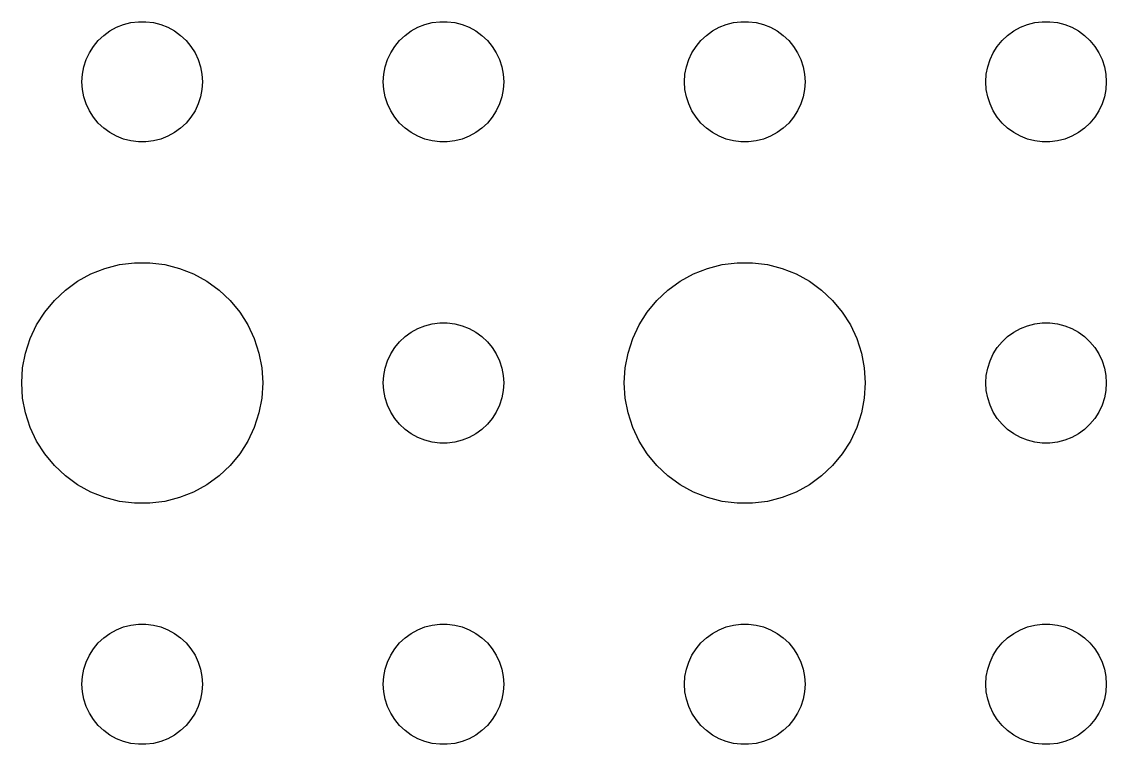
# Model space of a CAD drawing. Header units: metres. Extents: x -104 to 104, y -104 to 104.
# Drawn here: x -55.5 to -28.5, y -76.5 to -58.5 of the extents above; entities that cross this region are included whole.
import ezdxf

# ---------------------------------------------------------------- set-up
doc = ezdxf.new("R2010")
doc.units = ezdxf.units.M

msp = doc.modelspace()

# ---------------------------------------------------------------- linework, layer by layer
for p, q in [((-53.1387, -58.6428), (-52.9635, -58.5734)), ((-52.9635, -58.5734), (-52.7811, -58.5266)), ((-52.7811, -58.5266), (-52.5942, -58.503)), ((-52.5942, -58.503), (-52.4058, -58.503)), ((-52.4058, -58.503), (-52.2189, -58.5266)), ((-52.2189, -58.5266), (-52.0365, -58.5734)), ((-52.0365, -58.5734), (-51.8613, -58.6428)), ((-45.6387, -58.6428), (-45.4635, -58.5734)), ((-45.4635, -58.5734), (-45.2811, -58.5266)), ((-45.2811, -58.5266), (-45.0942, -58.503)), ((-45.0942, -58.503), (-44.9058, -58.503)), ((-44.9058, -58.503), (-44.7189, -58.5266)), ((-44.7189, -58.5266), (-44.5365, -58.5734)), ((-44.5365, -58.5734), (-44.3613, -58.6428)), ((-38.1387, -58.6428), (-37.9635, -58.5734)), ((-37.9635, -58.5734), (-37.7811, -58.5266)), ((-37.7811, -58.5266), (-37.5942, -58.503)), ((-37.5942, -58.503), (-37.4058, -58.503)), ((-37.4058, -58.503), (-37.2189, -58.5266)), ((-37.2189, -58.5266), (-37.0365, -58.5734)), ((-37.0365, -58.5734), (-36.8613, -58.6428)), ((-30.6387, -58.6428), (-30.4635, -58.5734)), ((-30.4635, -58.5734), (-30.2811, -58.5266)), ((-30.2811, -58.5266), (-30.0942, -58.503)), ((-30.0942, -58.503), (-29.9058, -58.503)), ((-29.9058, -58.503), (-29.7189, -58.5266)), ((-29.7189, -58.5266), (-29.5365, -58.5734)), ((-29.5365, -58.5734), (-29.3613, -58.6428)), ((-53.5934, -58.9732), (-53.4561, -58.8442)), ((-53.4561, -58.8442), (-53.3037, -58.7335)), ((-53.3037, -58.7335), (-53.1387, -58.6428)), ((-51.8613, -58.6428), (-51.6963, -58.7335)), ((-51.6963, -58.7335), (-51.5439, -58.8442)), ((-51.5439, -58.8442), (-51.4065, -58.9732)), ((-46.0934, -58.9732), (-45.9561, -58.8442)), ((-45.9561, -58.8442), (-45.8037, -58.7335)), ((-45.8037, -58.7335), (-45.6387, -58.6428)), ((-44.3613, -58.6428), (-44.1963, -58.7335)), ((-44.1963, -58.7335), (-44.0439, -58.8442)), ((-44.0439, -58.8442), (-43.9065, -58.9732)), ((-38.5934, -58.9732), (-38.4561, -58.8442)), ((-38.4561, -58.8442), (-38.3037, -58.7335)), ((-38.3037, -58.7335), (-38.1387, -58.6428)), ((-36.8613, -58.6428), (-36.6963, -58.7335)), ((-36.6963, -58.7335), (-36.5439, -58.8442)), ((-36.5439, -58.8442), (-36.4065, -58.9732)), ((-31.0934, -58.9732), (-30.9561, -58.8442)), ((-30.9561, -58.8442), (-30.8037, -58.7335)), ((-30.8037, -58.7335), (-30.6387, -58.6428)), ((-29.3613, -58.6428), (-29.1963, -58.7335)), ((-29.1963, -58.7335), (-29.0439, -58.8442)), ((-29.0439, -58.8442), (-28.9065, -58.9732)), ((-53.8145, -59.2774), (-53.7135, -59.1183)), ((-53.7135, -59.1183), (-53.5934, -58.9732)), ((-51.4065, -58.9732), (-51.2865, -59.1183)), ((-51.2865, -59.1183), (-51.1855, -59.2774)), ((-46.3145, -59.2774), (-46.2135, -59.1183)), ((-46.2135, -59.1183), (-46.0934, -58.9732)), ((-43.9065, -58.9732), (-43.7865, -59.1183)), ((-43.7865, -59.1183), (-43.6855, -59.2774)), ((-38.8145, -59.2774), (-38.7135, -59.1183)), ((-38.7135, -59.1183), (-38.5934, -58.9732)), ((-36.4065, -58.9732), (-36.2865, -59.1183)), ((-36.2865, -59.1183), (-36.1855, -59.2774)), ((-31.3145, -59.2774), (-31.2135, -59.1183)), ((-31.2135, -59.1183), (-31.0934, -58.9732)), ((-28.9065, -58.9732), (-28.7865, -59.1183)), ((-28.7865, -59.1183), (-28.6855, -59.2774)), ((-53.8947, -59.4478), (-53.8145, -59.2774)), ((-51.1855, -59.2774), (-51.1053, -59.4478)), ((-46.3947, -59.4478), (-46.3145, -59.2774)), ((-43.6855, -59.2774), (-43.6053, -59.4478)), ((-38.8947, -59.4478), (-38.8145, -59.2774)), ((-36.1855, -59.2774), (-36.1053, -59.4478)), ((-31.3947, -59.4478), (-31.3145, -59.2774)), ((-28.6855, -59.2774), (-28.6053, -59.4478)), ((-53.9882, -59.812), (-53.9529, -59.627)), ((-53.9529, -59.627), (-53.8947, -59.4478)), ((-51.1053, -59.4478), (-51.0471, -59.627)), ((-51.0471, -59.627), (-51.0118, -59.812)), ((-46.4882, -59.812), (-46.4529, -59.627)), ((-46.4529, -59.627), (-46.3947, -59.4478)), ((-43.6053, -59.4478), (-43.5471, -59.627)), ((-43.5471, -59.627), (-43.5118, -59.812)), ((-38.9882, -59.812), (-38.9529, -59.627)), ((-38.9529, -59.627), (-38.8947, -59.4478)), ((-36.1053, -59.4478), (-36.0471, -59.627)), ((-36.0471, -59.627), (-36.0118, -59.812)), ((-31.4882, -59.812), (-31.4529, -59.627)), ((-31.4529, -59.627), (-31.3947, -59.4478)), ((-28.6053, -59.4478), (-28.5471, -59.627)), ((-28.5471, -59.627), (-28.5118, -59.812)), ((-54, -60), (-53.9882, -59.812)), ((-51.0118, -59.812), (-51, -60)), ((-46.5, -60), (-46.4882, -59.812)), ((-43.5118, -59.812), (-43.5, -60)), ((-39, -60), (-38.9882, -59.812)), ((-36.0118, -59.812), (-36, -60)), ((-31.5, -60), (-31.4882, -59.812)), ((-28.5118, -59.812), (-28.5, -60)), ((-53.9882, -60.188), (-54, -60)), ((-53.9529, -60.373), (-53.9882, -60.188)), ((-51.0118, -60.188), (-51.0471, -60.373)), ((-51, -60), (-51.0118, -60.188)), ((-46.4882, -60.188), (-46.5, -60)), ((-46.4529, -60.373), (-46.4882, -60.188)), ((-43.5118, -60.188), (-43.5471, -60.373)), ((-43.5, -60), (-43.5118, -60.188)), ((-38.9882, -60.188), (-39, -60)), ((-38.9529, -60.373), (-38.9882, -60.188)), ((-36.0118, -60.188), (-36.0471, -60.373)), ((-36, -60), (-36.0118, -60.188)), ((-31.4882, -60.188), (-31.5, -60)), ((-31.4529, -60.373), (-31.4882, -60.188)), ((-28.5118, -60.188), (-28.5471, -60.373)), ((-28.5, -60), (-28.5118, -60.188)), ((-53.8947, -60.5522), (-53.9529, -60.373)), ((-51.0471, -60.373), (-51.1053, -60.5522)), ((-46.3947, -60.5522), (-46.4529, -60.373)), ((-43.5471, -60.373), (-43.6053, -60.5522)), ((-38.8947, -60.5522), (-38.9529, -60.373)), ((-36.0471, -60.373), (-36.1053, -60.5522)), ((-31.3947, -60.5522), (-31.4529, -60.373)), ((-28.5471, -60.373), (-28.6053, -60.5522)), ((-53.8145, -60.7226), (-53.8947, -60.5522)), ((-53.7135, -60.8817), (-53.8145, -60.7226)), ((-51.1855, -60.7226), (-51.2865, -60.8817)), ((-51.1053, -60.5522), (-51.1855, -60.7226)), ((-46.3145, -60.7226), (-46.3947, -60.5522)), ((-46.2135, -60.8817), (-46.3145, -60.7226)), ((-43.6855, -60.7226), (-43.7865, -60.8817)), ((-43.6053, -60.5522), (-43.6855, -60.7226)), ((-38.8145, -60.7226), (-38.8947, -60.5522)), ((-38.7135, -60.8817), (-38.8145, -60.7226)), ((-36.1855, -60.7226), (-36.2865, -60.8817)), ((-36.1053, -60.5522), (-36.1855, -60.7226)), ((-31.3145, -60.7226), (-31.3947, -60.5522)), ((-31.2135, -60.8817), (-31.3145, -60.7226)), ((-28.6855, -60.7226), (-28.7865, -60.8817)), ((-28.6053, -60.5522), (-28.6855, -60.7226)), ((-53.5934, -61.0268), (-53.7135, -60.8817)), ((-51.2865, -60.8817), (-51.4065, -61.0268)), ((-46.0934, -61.0268), (-46.2135, -60.8817)), ((-43.7865, -60.8817), (-43.9065, -61.0268)), ((-38.5934, -61.0268), (-38.7135, -60.8817)), ((-36.2865, -60.8817), (-36.4065, -61.0268)), ((-31.0934, -61.0268), (-31.2135, -60.8817)), ((-28.7865, -60.8817), (-28.9065, -61.0268)), ((-53.4561, -61.1558), (-53.5934, -61.0268)), ((-53.3037, -61.2665), (-53.4561, -61.1558)), ((-53.1387, -61.3572), (-53.3037, -61.2665)), ((-51.6963, -61.2665), (-51.8613, -61.3572)), ((-51.5439, -61.1558), (-51.6963, -61.2665)), ((-51.4065, -61.0268), (-51.5439, -61.1558)), ((-45.9561, -61.1558), (-46.0934, -61.0268)), ((-45.8037, -61.2665), (-45.9561, -61.1558)), ((-45.6387, -61.3572), (-45.8037, -61.2665)), ((-44.1963, -61.2665), (-44.3613, -61.3572)), ((-44.0439, -61.1558), (-44.1963, -61.2665)), ((-43.9065, -61.0268), (-44.0439, -61.1558)), ((-38.4561, -61.1558), (-38.5934, -61.0268)), ((-38.3037, -61.2665), (-38.4561, -61.1558)), ((-38.1387, -61.3572), (-38.3037, -61.2665)), ((-36.6963, -61.2665), (-36.8613, -61.3572)), ((-36.5439, -61.1558), (-36.6963, -61.2665)), ((-36.4065, -61.0268), (-36.5439, -61.1558)), ((-30.9561, -61.1558), (-31.0934, -61.0268)), ((-30.8037, -61.2665), (-30.9561, -61.1558)), ((-30.6387, -61.3572), (-30.8037, -61.2665)), ((-29.1963, -61.2665), (-29.3613, -61.3572)), ((-29.0439, -61.1558), (-29.1963, -61.2665)), ((-28.9065, -61.0268), (-29.0439, -61.1558)), ((-52.9635, -61.4266), (-53.1387, -61.3572)), ((-52.7811, -61.4734), (-52.9635, -61.4266)), ((-52.5942, -61.497), (-52.7811, -61.4734)), ((-52.4058, -61.497), (-52.5942, -61.497)), ((-52.2189, -61.4734), (-52.4058, -61.497)), ((-52.0365, -61.4266), (-52.2189, -61.4734)), ((-51.8613, -61.3572), (-52.0365, -61.4266)), ((-45.4635, -61.4266), (-45.6387, -61.3572)), ((-45.2811, -61.4734), (-45.4635, -61.4266)), ((-45.0942, -61.497), (-45.2811, -61.4734)), ((-44.9058, -61.497), (-45.0942, -61.497)), ((-44.7189, -61.4734), (-44.9058, -61.497)), ((-44.5365, -61.4266), (-44.7189, -61.4734)), ((-44.3613, -61.3572), (-44.5365, -61.4266)), ((-37.9635, -61.4266), (-38.1387, -61.3572)), ((-37.7811, -61.4734), (-37.9635, -61.4266)), ((-37.5942, -61.497), (-37.7811, -61.4734)), ((-37.4058, -61.497), (-37.5942, -61.497)), ((-37.2189, -61.4734), (-37.4058, -61.497)), ((-37.0365, -61.4266), (-37.2189, -61.4734)), ((-36.8613, -61.3572), (-37.0365, -61.4266)), ((-30.4635, -61.4266), (-30.6387, -61.3572)), ((-30.2811, -61.4734), (-30.4635, -61.4266)), ((-30.0942, -61.497), (-30.2811, -61.4734)), ((-29.9058, -61.497), (-30.0942, -61.497)), ((-29.7189, -61.4734), (-29.9058, -61.497)), ((-29.5365, -61.4266), (-29.7189, -61.4734)), ((-29.3613, -61.3572), (-29.5365, -61.4266)), ((-53.0621, -64.5531), (-52.6884, -64.5059)), ((-52.6884, -64.5059), (-52.3116, -64.5059)), ((-52.3116, -64.5059), (-51.9379, -64.5531)), ((-38.0621, -64.5531), (-37.6884, -64.5059)), ((-37.6884, -64.5059), (-37.3116, -64.5059)), ((-37.3116, -64.5059), (-36.9379, -64.5531)), ((-54.1075, -64.967), (-53.7773, -64.7855)), ((-53.7773, -64.7855), (-53.427, -64.6468)), ((-53.427, -64.6468), (-53.0621, -64.5531)), ((-51.9379, -64.5531), (-51.5729, -64.6468)), ((-51.5729, -64.6468), (-51.2227, -64.7855)), ((-51.2227, -64.7855), (-50.8925, -64.967)), ((-39.1075, -64.967), (-38.7773, -64.7855)), ((-38.7773, -64.7855), (-38.427, -64.6468)), ((-38.427, -64.6468), (-38.0621, -64.5531)), ((-36.9379, -64.5531), (-36.5729, -64.6468)), ((-36.5729, -64.6468), (-36.2227, -64.7855)), ((-36.2227, -64.7855), (-35.8925, -64.967)), ((-54.4123, -65.1885), (-54.1075, -64.967)), ((-50.8925, -64.967), (-50.5877, -65.1885)), ((-39.4123, -65.1885), (-39.1075, -64.967)), ((-35.8925, -64.967), (-35.5877, -65.1885)), ((-54.6869, -65.4464), (-54.4123, -65.1885)), ((-50.5877, -65.1885), (-50.3131, -65.4464)), ((-39.6869, -65.4464), (-39.4123, -65.1885)), ((-35.5877, -65.1885), (-35.3131, -65.4464)), ((-54.927, -65.7366), (-54.6869, -65.4464)), ((-50.3131, -65.4464), (-50.0729, -65.7366)), ((-39.927, -65.7366), (-39.6869, -65.4464)), ((-35.3131, -65.4464), (-35.0729, -65.7366)), ((-55.1289, -66.0547), (-54.927, -65.7366)), ((-50.0729, -65.7366), (-49.8711, -66.0547)), ((-40.1289, -66.0547), (-39.927, -65.7366)), ((-35.0729, -65.7366), (-34.8711, -66.0547)), ((-55.2893, -66.3956), (-55.1289, -66.0547)), ((-49.8711, -66.0547), (-49.7107, -66.3956)), ((-45.8037, -66.2335), (-45.6387, -66.1428)), ((-45.6387, -66.1428), (-45.4635, -66.0734)), ((-45.4635, -66.0734), (-45.2811, -66.0266)), ((-45.2811, -66.0266), (-45.0942, -66.003)), ((-45.0942, -66.003), (-44.9058, -66.003)), ((-44.9058, -66.003), (-44.7189, -66.0266)), ((-44.7189, -66.0266), (-44.5365, -66.0734)), ((-44.5365, -66.0734), (-44.3613, -66.1428)), ((-44.3613, -66.1428), (-44.1963, -66.2335)), ((-40.2893, -66.3956), (-40.1289, -66.0547)), ((-34.8711, -66.0547), (-34.7107, -66.3956)), ((-30.8037, -66.2335), (-30.6387, -66.1428)), ((-30.6387, -66.1428), (-30.4635, -66.0734)), ((-30.4635, -66.0734), (-30.2811, -66.0266)), ((-30.2811, -66.0266), (-30.0942, -66.003)), ((-30.0942, -66.003), (-29.9058, -66.003)), ((-29.9058, -66.003), (-29.7189, -66.0266)), ((-29.7189, -66.0266), (-29.5365, -66.0734)), ((-29.5365, -66.0734), (-29.3613, -66.1428)), ((-29.3613, -66.1428), (-29.1963, -66.2335)), ((-55.4057, -66.7539), (-55.2893, -66.3956)), ((-49.7107, -66.3956), (-49.5942, -66.7539)), ((-46.0934, -66.4732), (-45.9561, -66.3442)), ((-45.9561, -66.3442), (-45.8037, -66.2335)), ((-44.1963, -66.2335), (-44.0439, -66.3442)), ((-44.0439, -66.3442), (-43.9065, -66.4732)), ((-40.4057, -66.7539), (-40.2893, -66.3956)), ((-34.7107, -66.3956), (-34.5942, -66.7539)), ((-31.0934, -66.4732), (-30.9561, -66.3442)), ((-30.9561, -66.3442), (-30.8037, -66.2335)), ((-29.1963, -66.2335), (-29.0439, -66.3442)), ((-29.0439, -66.3442), (-28.9065, -66.4732)), ((-46.3145, -66.7774), (-46.2135, -66.6183)), ((-46.2135, -66.6183), (-46.0934, -66.4732)), ((-43.9065, -66.4732), (-43.7865, -66.6183)), ((-43.7865, -66.6183), (-43.6855, -66.7774)), ((-31.3145, -66.7774), (-31.2135, -66.6183)), ((-31.2135, -66.6183), (-31.0934, -66.4732)), ((-28.9065, -66.4732), (-28.7865, -66.6183)), ((-28.7865, -66.6183), (-28.6855, -66.7774)), ((-55.4763, -67.124), (-55.4057, -66.7539)), ((-49.5942, -66.7539), (-49.5237, -67.124)), ((-46.4529, -67.127), (-46.3947, -66.9478)), ((-46.3947, -66.9478), (-46.3145, -66.7774)), ((-43.6855, -66.7774), (-43.6053, -66.9478)), ((-43.6053, -66.9478), (-43.5471, -67.127)), ((-40.4763, -67.124), (-40.4057, -66.7539)), ((-34.5942, -66.7539), (-34.5237, -67.124)), ((-31.4529, -67.127), (-31.3947, -66.9478)), ((-31.3947, -66.9478), (-31.3145, -66.7774)), ((-28.6855, -66.7774), (-28.6053, -66.9478)), ((-28.6053, -66.9478), (-28.5471, -67.127)), ((-55.5, -67.5), (-55.4763, -67.124)), ((-49.5237, -67.124), (-49.5, -67.5)), ((-46.4882, -67.312), (-46.4529, -67.127)), ((-43.5471, -67.127), (-43.5118, -67.312)), ((-40.5, -67.5), (-40.4763, -67.124)), ((-34.5237, -67.124), (-34.5, -67.5)), ((-31.4882, -67.312), (-31.4529, -67.127)), ((-28.5471, -67.127), (-28.5118, -67.312)), ((-55.4763, -67.876), (-55.5, -67.5)), ((-49.5, -67.5), (-49.5237, -67.876)), ((-46.5, -67.5), (-46.4882, -67.312)), ((-46.4882, -67.688), (-46.5, -67.5)), ((-43.5118, -67.312), (-43.5, -67.5)), ((-43.5, -67.5), (-43.5118, -67.688)), ((-40.4763, -67.876), (-40.5, -67.5)), ((-34.5, -67.5), (-34.5237, -67.876)), ((-31.5, -67.5), (-31.4882, -67.312)), ((-31.4882, -67.688), (-31.5, -67.5)), ((-28.5118, -67.312), (-28.5, -67.5)), ((-28.5, -67.5), (-28.5118, -67.688)), ((-46.4529, -67.873), (-46.4882, -67.688)), ((-43.5118, -67.688), (-43.5471, -67.873)), ((-31.4529, -67.873), (-31.4882, -67.688)), ((-28.5118, -67.688), (-28.5471, -67.873)), ((-55.4057, -68.2461), (-55.4763, -67.876)), ((-49.5237, -67.876), (-49.5942, -68.2461)), ((-46.3947, -68.0522), (-46.4529, -67.873)), ((-43.5471, -67.873), (-43.6053, -68.0522)), ((-40.4057, -68.2461), (-40.4763, -67.876)), ((-34.5237, -67.876), (-34.5942, -68.2461)), ((-31.3947, -68.0522), (-31.4529, -67.873)), ((-28.5471, -67.873), (-28.6053, -68.0522)), ((-55.2893, -68.6044), (-55.4057, -68.2461)), ((-49.5942, -68.2461), (-49.7107, -68.6044)), ((-46.3145, -68.2226), (-46.3947, -68.0522)), ((-46.2135, -68.3817), (-46.3145, -68.2226)), ((-43.6855, -68.2226), (-43.7865, -68.3817)), ((-43.6053, -68.0522), (-43.6855, -68.2226)), ((-40.2893, -68.6044), (-40.4057, -68.2461)), ((-34.5942, -68.2461), (-34.7107, -68.6044)), ((-31.3145, -68.2226), (-31.3947, -68.0522)), ((-31.2135, -68.3817), (-31.3145, -68.2226)), ((-28.6855, -68.2226), (-28.7865, -68.3817)), ((-28.6053, -68.0522), (-28.6855, -68.2226)), ((-46.0934, -68.5268), (-46.2135, -68.3817)), ((-45.9561, -68.6558), (-46.0934, -68.5268)), ((-43.9065, -68.5268), (-44.0439, -68.6558)), ((-43.7865, -68.3817), (-43.9065, -68.5268)), ((-31.0934, -68.5268), (-31.2135, -68.3817)), ((-30.9561, -68.6558), (-31.0934, -68.5268)), ((-28.9065, -68.5268), (-29.0439, -68.6558)), ((-28.7865, -68.3817), (-28.9065, -68.5268)), ((-55.1289, -68.9453), (-55.2893, -68.6044)), ((-49.7107, -68.6044), (-49.8711, -68.9453)), ((-45.8037, -68.7665), (-45.9561, -68.6558)), ((-45.6387, -68.8572), (-45.8037, -68.7665)), ((-44.1963, -68.7665), (-44.3613, -68.8572)), ((-44.0439, -68.6558), (-44.1963, -68.7665)), ((-40.1289, -68.9453), (-40.2893, -68.6044)), ((-34.7107, -68.6044), (-34.8711, -68.9453)), ((-30.8037, -68.7665), (-30.9561, -68.6558)), ((-30.6387, -68.8572), (-30.8037, -68.7665)), ((-29.1963, -68.7665), (-29.3613, -68.8572)), ((-29.0439, -68.6558), (-29.1963, -68.7665)), ((-54.927, -69.2634), (-55.1289, -68.9453)), ((-49.8711, -68.9453), (-50.0729, -69.2634)), ((-45.4635, -68.9266), (-45.6387, -68.8572)), ((-45.2811, -68.9734), (-45.4635, -68.9266)), ((-45.0942, -68.997), (-45.2811, -68.9734)), ((-44.9058, -68.997), (-45.0942, -68.997)), ((-44.7189, -68.9734), (-44.9058, -68.997)), ((-44.5365, -68.9266), (-44.7189, -68.9734)), ((-44.3613, -68.8572), (-44.5365, -68.9266)), ((-39.927, -69.2634), (-40.1289, -68.9453)), ((-34.8711, -68.9453), (-35.0729, -69.2634)), ((-30.4635, -68.9266), (-30.6387, -68.8572)), ((-30.2811, -68.9734), (-30.4635, -68.9266)), ((-30.0942, -68.997), (-30.2811, -68.9734)), ((-29.9058, -68.997), (-30.0942, -68.997)), ((-29.7189, -68.9734), (-29.9058, -68.997)), ((-29.5365, -68.9266), (-29.7189, -68.9734)), ((-29.3613, -68.8572), (-29.5365, -68.9266)), ((-54.6869, -69.5536), (-54.927, -69.2634)), ((-50.0729, -69.2634), (-50.3131, -69.5536)), ((-39.6869, -69.5536), (-39.927, -69.2634)), ((-35.0729, -69.2634), (-35.3131, -69.5536)), ((-54.4123, -69.8115), (-54.6869, -69.5536)), ((-50.3131, -69.5536), (-50.5877, -69.8115)), ((-39.4123, -69.8115), (-39.6869, -69.5536)), ((-35.3131, -69.5536), (-35.5877, -69.8115)), ((-54.1075, -70.033), (-54.4123, -69.8115)), ((-50.5877, -69.8115), (-50.8925, -70.033)), ((-39.1075, -70.033), (-39.4123, -69.8115)), ((-35.5877, -69.8115), (-35.8925, -70.033)), ((-53.7773, -70.2145), (-54.1075, -70.033)), ((-50.8925, -70.033), (-51.2227, -70.2145)), ((-38.7773, -70.2145), (-39.1075, -70.033)), ((-35.8925, -70.033), (-36.2227, -70.2145)), ((-53.427, -70.3532), (-53.7773, -70.2145)), ((-53.0621, -70.4469), (-53.427, -70.3532)), ((-52.6884, -70.4941), (-53.0621, -70.4469)), ((-51.9379, -70.4469), (-52.3116, -70.4941)), ((-51.5729, -70.3532), (-51.9379, -70.4469)), ((-51.2227, -70.2145), (-51.5729, -70.3532)), ((-38.427, -70.3532), (-38.7773, -70.2145)), ((-38.0621, -70.4469), (-38.427, -70.3532)), ((-37.6884, -70.4941), (-38.0621, -70.4469)), ((-36.9379, -70.4469), (-37.3116, -70.4941)), ((-36.5729, -70.3532), (-36.9379, -70.4469)), ((-36.2227, -70.2145), (-36.5729, -70.3532)), ((-52.3116, -70.4941), (-52.6884, -70.4941)), ((-37.3116, -70.4941), (-37.6884, -70.4941)), ((-53.3037, -73.7335), (-53.1387, -73.6428)), ((-53.1387, -73.6428), (-52.9635, -73.5734)), ((-52.9635, -73.5734), (-52.7811, -73.5266)), ((-52.7811, -73.5266), (-52.5942, -73.503)), ((-52.5942, -73.503), (-52.4058, -73.503)), ((-52.4058, -73.503), (-52.2189, -73.5266)), ((-52.2189, -73.5266), (-52.0365, -73.5734)), ((-52.0365, -73.5734), (-51.8613, -73.6428)), ((-51.8613, -73.6428), (-51.6963, -73.7335)), ((-45.8037, -73.7335), (-45.6387, -73.6428)), ((-45.6387, -73.6428), (-45.4635, -73.5734)), ((-45.4635, -73.5734), (-45.2811, -73.5266)), ((-45.2811, -73.5266), (-45.0942, -73.503)), ((-45.0942, -73.503), (-44.9058, -73.503)), ((-44.9058, -73.503), (-44.7189, -73.5266)), ((-44.7189, -73.5266), (-44.5365, -73.5734)), ((-44.5365, -73.5734), (-44.3613, -73.6428)), ((-44.3613, -73.6428), (-44.1963, -73.7335)), ((-38.3037, -73.7335), (-38.1387, -73.6428)), ((-38.1387, -73.6428), (-37.9635, -73.5734)), ((-37.9635, -73.5734), (-37.7811, -73.5266)), ((-37.7811, -73.5266), (-37.5942, -73.503)), ((-37.5942, -73.503), (-37.4058, -73.503)), ((-37.4058, -73.503), (-37.2189, -73.5266)), ((-37.2189, -73.5266), (-37.0365, -73.5734)), ((-37.0365, -73.5734), (-36.8613, -73.6428)), ((-36.8613, -73.6428), (-36.6963, -73.7335)), ((-30.8037, -73.7335), (-30.6387, -73.6428)), ((-30.6387, -73.6428), (-30.4635, -73.5734)), ((-30.4635, -73.5734), (-30.2811, -73.5266)), ((-30.2811, -73.5266), (-30.0942, -73.503)), ((-30.0942, -73.503), (-29.9058, -73.503)), ((-29.9058, -73.503), (-29.7189, -73.5266)), ((-29.7189, -73.5266), (-29.5365, -73.5734)), ((-29.5365, -73.5734), (-29.3613, -73.6428)), ((-29.3613, -73.6428), (-29.1963, -73.7335)), ((-53.7135, -74.1183), (-53.5934, -73.9732)), ((-53.5934, -73.9732), (-53.4561, -73.8442)), ((-53.4561, -73.8442), (-53.3037, -73.7335)), ((-51.6963, -73.7335), (-51.5439, -73.8442)), ((-51.5439, -73.8442), (-51.4065, -73.9732)), ((-51.4065, -73.9732), (-51.2865, -74.1183)), ((-46.2135, -74.1183), (-46.0934, -73.9732)), ((-46.0934, -73.9732), (-45.9561, -73.8442)), ((-45.9561, -73.8442), (-45.8037, -73.7335)), ((-44.1963, -73.7335), (-44.0439, -73.8442)), ((-44.0439, -73.8442), (-43.9065, -73.9732)), ((-43.9065, -73.9732), (-43.7865, -74.1183)), ((-38.7135, -74.1183), (-38.5934, -73.9732)), ((-38.5934, -73.9732), (-38.4561, -73.8442)), ((-38.4561, -73.8442), (-38.3037, -73.7335)), ((-36.6963, -73.7335), (-36.5439, -73.8442)), ((-36.5439, -73.8442), (-36.4065, -73.9732)), ((-36.4065, -73.9732), (-36.2865, -74.1183)), ((-31.2135, -74.1183), (-31.0934, -73.9732)), ((-31.0934, -73.9732), (-30.9561, -73.8442)), ((-30.9561, -73.8442), (-30.8037, -73.7335)), ((-29.1963, -73.7335), (-29.0439, -73.8442)), ((-29.0439, -73.8442), (-28.9065, -73.9732)), ((-28.9065, -73.9732), (-28.7865, -74.1183)), ((-53.8145, -74.2774), (-53.7135, -74.1183)), ((-51.2865, -74.1183), (-51.1855, -74.2774)), ((-46.3145, -74.2774), (-46.2135, -74.1183)), ((-43.7865, -74.1183), (-43.6855, -74.2774)), ((-38.8145, -74.2774), (-38.7135, -74.1183)), ((-36.2865, -74.1183), (-36.1855, -74.2774)), ((-31.3145, -74.2774), (-31.2135, -74.1183)), ((-28.7865, -74.1183), (-28.6855, -74.2774)), ((-53.9529, -74.627), (-53.8947, -74.4478)), ((-53.8947, -74.4478), (-53.8145, -74.2774)), ((-51.1855, -74.2774), (-51.1053, -74.4478)), ((-51.1053, -74.4478), (-51.0471, -74.627)), ((-46.4529, -74.627), (-46.3947, -74.4478)), ((-46.3947, -74.4478), (-46.3145, -74.2774)), ((-43.6855, -74.2774), (-43.6053, -74.4478)), ((-43.6053, -74.4478), (-43.5471, -74.627)), ((-38.9529, -74.627), (-38.8947, -74.4478)), ((-38.8947, -74.4478), (-38.8145, -74.2774)), ((-36.1855, -74.2774), (-36.1053, -74.4478)), ((-36.1053, -74.4478), (-36.0471, -74.627)), ((-31.4529, -74.627), (-31.3947, -74.4478)), ((-31.3947, -74.4478), (-31.3145, -74.2774)), ((-28.6855, -74.2774), (-28.6053, -74.4478)), ((-28.6053, -74.4478), (-28.5471, -74.627)), ((-53.9882, -74.812), (-53.9529, -74.627)), ((-51.0471, -74.627), (-51.0118, -74.812)), ((-46.4882, -74.812), (-46.4529, -74.627)), ((-43.5471, -74.627), (-43.5118, -74.812)), ((-38.9882, -74.812), (-38.9529, -74.627)), ((-36.0471, -74.627), (-36.0118, -74.812)), ((-31.4882, -74.812), (-31.4529, -74.627)), ((-28.5471, -74.627), (-28.5118, -74.812)), ((-54, -75), (-53.9882, -74.812)), ((-53.9882, -75.188), (-54, -75)), ((-51.0118, -74.812), (-51, -75)), ((-51, -75), (-51.0118, -75.188)), ((-46.5, -75), (-46.4882, -74.812)), ((-46.4882, -75.188), (-46.5, -75)), ((-43.5118, -74.812), (-43.5, -75)), ((-43.5, -75), (-43.5118, -75.188)), ((-39, -75), (-38.9882, -74.812)), ((-38.9882, -75.188), (-39, -75)), ((-36.0118, -74.812), (-36, -75)), ((-36, -75), (-36.0118, -75.188)), ((-31.5, -75), (-31.4882, -74.812)), ((-31.4882, -75.188), (-31.5, -75)), ((-28.5118, -74.812), (-28.5, -75)), ((-28.5, -75), (-28.5118, -75.188)), ((-53.9529, -75.373), (-53.9882, -75.188)), ((-51.0118, -75.188), (-51.0471, -75.373)), ((-46.4529, -75.373), (-46.4882, -75.188)), ((-43.5118, -75.188), (-43.5471, -75.373)), ((-38.9529, -75.373), (-38.9882, -75.188)), ((-36.0118, -75.188), (-36.0471, -75.373)), ((-31.4529, -75.373), (-31.4882, -75.188)), ((-28.5118, -75.188), (-28.5471, -75.373)), ((-53.8947, -75.5522), (-53.9529, -75.373)), ((-53.8145, -75.7226), (-53.8947, -75.5522)), ((-51.1053, -75.5522), (-51.1855, -75.7226)), ((-51.0471, -75.373), (-51.1053, -75.5522)), ((-46.3947, -75.5522), (-46.4529, -75.373)), ((-46.3145, -75.7226), (-46.3947, -75.5522)), ((-43.6053, -75.5522), (-43.6855, -75.7226)), ((-43.5471, -75.373), (-43.6053, -75.5522)), ((-38.8947, -75.5522), (-38.9529, -75.373)), ((-38.8145, -75.7226), (-38.8947, -75.5522)), ((-36.1053, -75.5522), (-36.1855, -75.7226)), ((-36.0471, -75.373), (-36.1053, -75.5522)), ((-31.3947, -75.5522), (-31.4529, -75.373)), ((-31.3145, -75.7226), (-31.3947, -75.5522)), ((-28.6053, -75.5522), (-28.6855, -75.7226)), ((-28.5471, -75.373), (-28.6053, -75.5522)), ((-53.7135, -75.8817), (-53.8145, -75.7226)), ((-51.1855, -75.7226), (-51.2865, -75.8817)), ((-46.2135, -75.8817), (-46.3145, -75.7226)), ((-43.6855, -75.7226), (-43.7865, -75.8817)), ((-38.7135, -75.8817), (-38.8145, -75.7226)), ((-36.1855, -75.7226), (-36.2865, -75.8817)), ((-31.2135, -75.8817), (-31.3145, -75.7226)), ((-28.6855, -75.7226), (-28.7865, -75.8817)), ((-53.5934, -76.0268), (-53.7135, -75.8817)), ((-53.4561, -76.1558), (-53.5934, -76.0268)), ((-51.4065, -76.0268), (-51.5439, -76.1558)), ((-51.2865, -75.8817), (-51.4065, -76.0268)), ((-46.0934, -76.0268), (-46.2135, -75.8817)), ((-45.9561, -76.1558), (-46.0934, -76.0268)), ((-43.9065, -76.0268), (-44.0439, -76.1558)), ((-43.7865, -75.8817), (-43.9065, -76.0268)), ((-38.5934, -76.0268), (-38.7135, -75.8817)), ((-38.4561, -76.1558), (-38.5934, -76.0268)), ((-36.4065, -76.0268), (-36.5439, -76.1558)), ((-36.2865, -75.8817), (-36.4065, -76.0268)), ((-31.0934, -76.0268), (-31.2135, -75.8817)), ((-30.9561, -76.1558), (-31.0934, -76.0268)), ((-28.9065, -76.0268), (-29.0439, -76.1558)), ((-28.7865, -75.8817), (-28.9065, -76.0268)), ((-53.3037, -76.2665), (-53.4561, -76.1558)), ((-53.1387, -76.3572), (-53.3037, -76.2665)), ((-52.9635, -76.4266), (-53.1387, -76.3572)), ((-51.8613, -76.3572), (-52.0365, -76.4266)), ((-51.6963, -76.2665), (-51.8613, -76.3572)), ((-51.5439, -76.1558), (-51.6963, -76.2665)), ((-45.8037, -76.2665), (-45.9561, -76.1558)), ((-45.6387, -76.3572), (-45.8037, -76.2665)), ((-45.4635, -76.4266), (-45.6387, -76.3572)), ((-44.3613, -76.3572), (-44.5365, -76.4266)), ((-44.1963, -76.2665), (-44.3613, -76.3572)), ((-44.0439, -76.1558), (-44.1963, -76.2665)), ((-38.3037, -76.2665), (-38.4561, -76.1558)), ((-38.1387, -76.3572), (-38.3037, -76.2665)), ((-37.9635, -76.4266), (-38.1387, -76.3572)), ((-36.8613, -76.3572), (-37.0365, -76.4266)), ((-36.6963, -76.2665), (-36.8613, -76.3572)), ((-36.5439, -76.1558), (-36.6963, -76.2665)), ((-30.8037, -76.2665), (-30.9561, -76.1558)), ((-30.6387, -76.3572), (-30.8037, -76.2665)), ((-30.4635, -76.4266), (-30.6387, -76.3572)), ((-29.3613, -76.3572), (-29.5365, -76.4266)), ((-29.1963, -76.2665), (-29.3613, -76.3572)), ((-29.0439, -76.1558), (-29.1963, -76.2665)), ((-52.7811, -76.4734), (-52.9635, -76.4266)), ((-52.5942, -76.497), (-52.7811, -76.4734)), ((-52.4058, -76.497), (-52.5942, -76.497)), ((-52.2189, -76.4734), (-52.4058, -76.497)), ((-52.0365, -76.4266), (-52.2189, -76.4734)), ((-45.2811, -76.4734), (-45.4635, -76.4266)), ((-45.0942, -76.497), (-45.2811, -76.4734)), ((-44.9058, -76.497), (-45.0942, -76.497)), ((-44.7189, -76.4734), (-44.9058, -76.497)), ((-44.5365, -76.4266), (-44.7189, -76.4734)), ((-37.7811, -76.4734), (-37.9635, -76.4266)), ((-37.5942, -76.497), (-37.7811, -76.4734)), ((-37.4058, -76.497), (-37.5942, -76.497)), ((-37.2189, -76.4734), (-37.4058, -76.497)), ((-37.0365, -76.4266), (-37.2189, -76.4734)), ((-30.2811, -76.4734), (-30.4635, -76.4266)), ((-30.0942, -76.497), (-30.2811, -76.4734)), ((-29.9058, -76.497), (-30.0942, -76.497)), ((-29.7189, -76.4734), (-29.9058, -76.497)), ((-29.5365, -76.4266), (-29.7189, -76.4734))]:
    msp.add_line(p, q)

doc.saveas('drawing.dxf')
